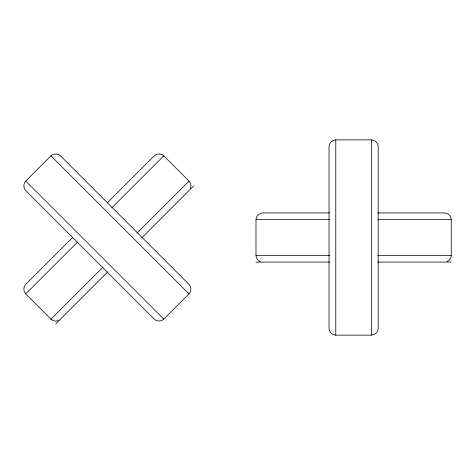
<?xml version="1.0" encoding="UTF-8"?>
<svg xmlns="http://www.w3.org/2000/svg" width="475" height="475" viewBox="0 0 475 475"><rect width="100%" height="100%" fill="white"/><g stroke="black" fill="none" stroke-linecap="round" stroke-linejoin="round"><path stroke-width="0.71" d="M377.643 212.925L444.517 212.925C448.121 212.99 451.185 216.048 451.25 219.658L451.25 255.342L450.781 257.818L449.279 260.104L446.999 261.6M260.241 261.6L257.961 260.104L256.458 257.818L255.983 255.342L255.983 219.658C256.055 216.054 259.113 212.99 262.717 212.925L329.591 212.925M190.451 188.516L191.003 185.838L190.451 183.166L189.032 181.082L163.798 155.848C161.197 153.342 156.875 153.342 154.274 155.842L107.659 202.463M25.721 181.082C23.222 183.677 23.222 188.005 25.721 190.6L154.274 319.152C156.875 321.652 161.197 321.652 163.798 319.152L189.032 293.918C191.532 291.317 191.532 286.995 189.032 284.394L60.479 155.842C57.879 153.342 53.556 153.342 50.956 155.848L25.721 181.082L163.798 319.152M72.414 237.702L25.721 284.394C23.222 286.995 23.222 291.317 25.721 293.918L50.956 319.152L53.046 320.572L55.718 321.124L58.395 320.572M25.721 293.918L77.74 241.9M111.773 207.866L163.798 155.848M50.956 319.152L102.974 267.134M137.008 233.1L189.032 181.082M55.718 323.914L107.736 271.896M141.77 237.862L193.788 185.844M371.462 335.13C375.066 335.059 378.124 332.007 378.195 328.397L378.195 146.597C378.124 142.993 375.066 139.935 371.462 139.87L335.777 139.87C332.168 139.935 329.11 142.993 329.044 146.597L329.044 328.397C329.11 332.007 332.168 335.059 335.777 335.13L371.462 335.13L371.462 139.87M255.983 219.658L329.555 219.658M377.684 219.658L451.25 219.658M255.983 255.342L329.555 255.342M377.684 255.342L451.25 255.342M255.983 262.075L329.591 262.075M377.643 262.075L451.25 262.075M50.956 155.848L189.032 293.918M335.777 139.87L335.777 335.13"/></g></svg>
